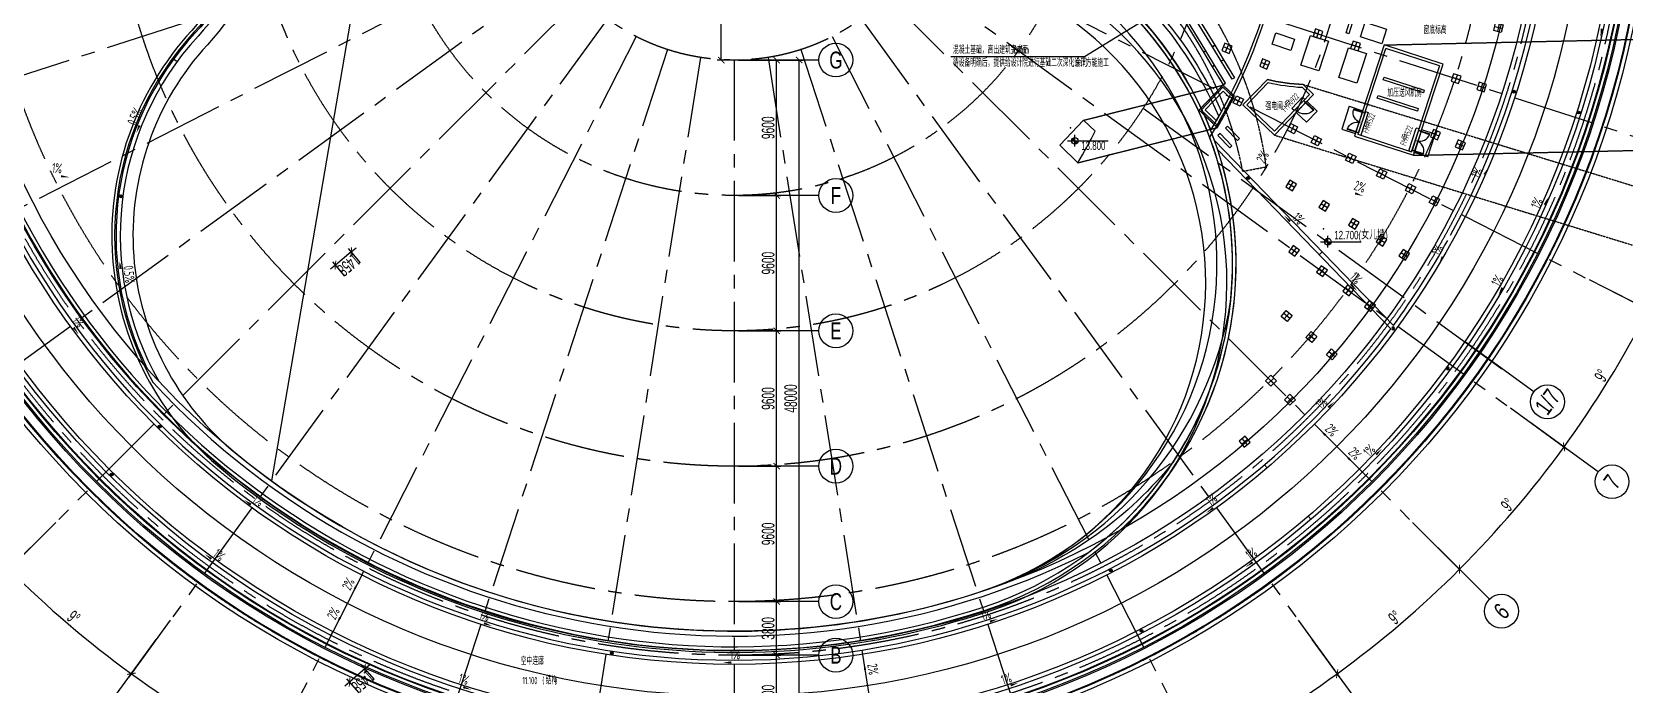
# Model space of a CAD drawing. Extents: x 104132 to 3338343, y -1228862 to 1409848.
# Drawn here: x 679205 to 792132, y 30869 to 77193 of the extents above; entities that cross this region are included whole.
import ezdxf
from ezdxf.enums import TextEntityAlignment as Align

# ---------------------------------------------------------------- set-up
doc = ezdxf.new("R2010")
doc.units = 0
for name, pattern in [('CENTER', [50.8, 31.75, -6.35, 6.35, -6.35]), ('CENTER2', [28.575, 19.05, -3.175, 3.175, -3.175]), ('DASH', [0.35, 0.25, -0.1])]:
    doc.linetypes.add(name, pattern=pattern)
doc.layers.get('0').update_dxf_attribs({"color": 8})
doc.layers.get('Defpoints').update_dxf_attribs({"color": 8})
for name, color, linetype in [('#标注', 8, 'Continuous'), ('#轴线', 8, 'CENTER2'), ('A-FLOR-OVHD', 8, 'DASH'), ('A-FLOR-UNDR', 8, 'Continuous'), ('A-ROOF', 8, 'Continuous'), ('A-ROOF-DRAN', 8, 'Continuous'), ('A-ROOF-EDGE', 8, 'Continuous'), ('A-SYMB', 8, 'Continuous'), ('A-SYMB-VOID', 8, 'Continuous'), ('C-NAME', 8, 'Continuous'), ('dim', 8, 'Continuous'), ('DIM_ELEV', 8, 'Continuous'), ('DIM_LEAD', 8, 'Continuous'), ('DIM_SYMB', 8, 'Continuous'), ('DOTE', 8, 'CENTER'), ('STAIR', 8, 'Continuous'), ('WALL', 8, 'Continuous'), ('WINDOW', 8, 'Continuous'), ('WINDOW_TEXT', 8, 'Continuous'), ('分水线', 8, 'Continuous'), ('女儿墙', 8, 'Continuous'), ('柱础', 8, 'Continuous'), ('落水口', 8, 'Continuous'), ('设备基础', 8, 'Continuous')]:
    doc.layers.add(name, color=color, linetype=linetype)
doc.layers.add('结构板边线', color=8, linetype='Continuous', plot=False)
doc.styles.add('ECADI', font='jrs.shx', dxfattribs={"width": 0.7, "bigfont": 'hztxt.shx'})
doc.styles.add('JHZX', font='jrs.shx', dxfattribs={"width": 0.6, "bigfont": 'jhz.shx'})
doc.styles.add('XD2008', font='xd-hzs.shx', dxfattribs={"width": 0.7, "bigfont": 'xd-hztxt.shx'})
doc.dimstyles.new('JZBZ-300', dxfattribs={"dimscale": 300, "dimtxt": 3, "dimasz": 1.5, "dimexe": 1, "dimexo": 1, "dimgap": 0.5, "dimtad": 1, "dimdec": 0, "dimdsep": 46, "dimtxsty": 'JHZX', "dimblk1": 'ARCHTICK', "dimblk2": 'ARCHTICK', "dimsah": 1, "dimcen": 0, "dimclrd": 1, "dimclre": 1, "dimclrt": 2, "dimadec": 3, "dimazin": 2, "dimtfac": 1, "dimtdec": 0, "dimtix": 1, "dimtmove": 0, "dimatfit": 3, "dimfxl": 1, "dimtolj": 1, "dimlwd": -1, "dimlwe": -1, "dimarcsym": 1})

# ---------------------------------------------------------------- blocks, each defined once
blk = doc.blocks.new('_ARCHTICK')
at = {"color": 0, "linetype": 'ByBlock', "const_width": 0.15}
blk.add_lwpolyline([(-0.5, -0.5), (0.5, 0.5)], dxfattribs=at)
blk = doc.blocks.new('*D52')
at = {"layer": '#标注', "color": 1, "ltscale": 300, "transparency": 16777216}
for p, q in [((571168, -147346), (570251, -147346)), ((570551, -162646), (570551, -147346)), ((571168, -162646), (570251, -162646))]:
    blk.add_line(p, q, dxfattribs=at)
at = {"layer": 'Defpoints', "color": 0, "ltscale": 300, "transparency": 16777216}
for p in [(570551, -147346), (571468, -147346), (571468, -162646)]:
    blk.add_point(p, dxfattribs=at)
at = {"layer": '#标注', "color": 1, "ltscale": 300, "transparency": 16777216, "xscale": 450, "yscale": 450, "zscale": 450}
for p, rotation in [((570551, -147346), 90), ((570551, -162646), 270)]:
    blk.add_blockref('_ARCHTICK', p, dxfattribs=dict(at, rotation=rotation))
at = {"layer": '#标注', "color": 2, "ltscale": 300, "transparency": 16777216, "insert": (569951, -154996), "char_height": 900, "attachment_point": 5, "rotation": 90, "style": 'JHZX'}
blk.add_mtext('\\A1;15300', dxfattribs=at)
blk = doc.blocks.new('*D8')
at = {"layer": '#标注', "color": 1, "ltscale": 300, "transparency": 16777216}
for p, q in [((611437, -202359), (614376, -206404)), ((602339, -207934), (604609, -212389))]:
    blk.add_line(p, q, dxfattribs=at)
blk.add_arc((571468, -147346), 72700, 297, 306, dxfattribs=at)
at = {"layer": 'Defpoints', "color": 0, "ltscale": 300, "transparency": 16777216}
for p in [(571468, -147346), (611261, -202116), (602203, -207667), (607818, -210306)]:
    blk.add_point(p, dxfattribs=at)
at = {"layer": '#标注', "color": 1, "ltscale": 300, "transparency": 16777216, "xscale": 450, "yscale": 450, "zscale": 450}
for p, rotation in [((614200, -206161), 36.00000000000011), ((604473, -212122), 206.9999999999999)]:
    blk.add_blockref('_ARCHTICK', p, dxfattribs=dict(at, rotation=rotation))
at = {"layer": '#标注', "color": 2, "ltscale": 300, "transparency": 16777216, "insert": (609140, -208821), "char_height": 900, "attachment_point": 5, "rotation": 31.5, "style": 'JHZX'}
blk.add_mtext('\\A1;9°', dxfattribs=at)
blk = doc.blocks.new('*D9')
at = {"layer": '#标注', "color": 1, "ltscale": 300, "transparency": 16777216}
for p, q in [((619551, -195429), (623087, -198965)), ((611437, -202359), (614376, -206404))]:
    blk.add_line(p, q, dxfattribs=at)
blk.add_arc((571468, -147346), 72700, 306, 315, dxfattribs=at)
at = {"layer": 'Defpoints', "color": 0, "ltscale": 300, "transparency": 16777216}
for p in [(571468, -147346), (619339, -195217), (611261, -202116), (617219, -203844)]:
    blk.add_point(p, dxfattribs=at)
at = {"layer": '#标注', "color": 1, "ltscale": 300, "transparency": 16777216, "xscale": 450, "yscale": 450, "zscale": 450}
for p, rotation in [((622875, -198753), 45.0000000000004), ((614200, -206161), 216.0000000000004)]:
    blk.add_blockref('_ARCHTICK', p, dxfattribs=dict(at, rotation=rotation))
at = {"layer": '#标注', "color": 2, "ltscale": 300, "transparency": 16777216, "insert": (618293, -202171), "char_height": 900, "attachment_point": 5, "rotation": 40.5, "style": 'JHZX'}
blk.add_mtext('\\A1;9°', dxfattribs=at)
blk = doc.blocks.new('*D10')
at = {"layer": '#标注', "color": 1, "ltscale": 300, "transparency": 16777216}
for p, q in [((626481, -187315), (630526, -190254)), ((619551, -195429), (623087, -198965))]:
    blk.add_line(p, q, dxfattribs=at)
blk.add_arc((571468, -147346), 72700, 315, 324, dxfattribs=at)
at = {"layer": 'Defpoints', "color": 0, "ltscale": 300, "transparency": 16777216}
for p in [(571468, -147346), (626238, -187139), (619339, -195217), (625494, -195992)]:
    blk.add_point(p, dxfattribs=at)
at = {"layer": '#标注', "color": 1, "ltscale": 300, "transparency": 16777216, "xscale": 450, "yscale": 450, "zscale": 450}
for p, rotation in [((630283, -190078), 53.99999999999972), ((622875, -198753), 224.9999999999996)]:
    blk.add_blockref('_ARCHTICK', p, dxfattribs=dict(at, rotation=rotation))
at = {"layer": '#标注', "color": 2, "ltscale": 300, "transparency": 16777216, "insert": (626293, -194171), "char_height": 900, "attachment_point": 5, "rotation": 49.5, "style": 'JHZX'}
blk.add_mtext('\\A1;9°', dxfattribs=at)
blk = doc.blocks.new('*D11')
at = {"layer": '#标注', "color": 1, "ltscale": 300, "transparency": 16777216}
for p, q in [((632056, -178217), (636511, -180487)), ((626481, -187315), (630526, -190254))]:
    blk.add_line(p, q, dxfattribs=at)
blk.add_arc((571468, -147346), 72700, 324, 333, dxfattribs=at)
at = {"layer": 'Defpoints', "color": 0, "ltscale": 300, "transparency": 16777216}
for p in [(571468, -147346), (631789, -178081), (626238, -187139), (632439, -186941)]:
    blk.add_point(p, dxfattribs=at)
at = {"layer": '#标注', "color": 1, "ltscale": 300, "transparency": 16777216, "xscale": 450, "yscale": 450, "zscale": 450}
for p, rotation in [((636244, -180351), 63.00000000000026), ((630283, -190078), 234.0000000000001)]:
    blk.add_blockref('_ARCHTICK', p, dxfattribs=dict(at, rotation=rotation))
at = {"layer": '#标注', "color": 2, "ltscale": 300, "transparency": 16777216, "insert": (632943, -185018), "char_height": 900, "attachment_point": 5, "rotation": 58.5, "style": 'JHZX'}
blk.add_mtext('\\A1;9°', dxfattribs=at)
blk = doc.blocks.new('*D12')
at = {"layer": '#标注', "color": 1, "ltscale": 300, "transparency": 16777216}
for p, q in [((636140, -168359), (640895, -169904)), ((632056, -178217), (636511, -180487))]:
    blk.add_line(p, q, dxfattribs=at)
blk.add_arc((571468, -147346), 72700, 333, 342, dxfattribs=at)
at = {"layer": 'Defpoints', "color": 0, "ltscale": 300, "transparency": 16777216}
for p in [(571468, -147346), (635854, -168266), (637883, -176916), (631789, -178081)]:
    blk.add_point(p, dxfattribs=at)
at = {"layer": '#标注', "color": 1, "ltscale": 300, "transparency": 16777216, "xscale": 450, "yscale": 450, "zscale": 450}
for p, rotation in [((640610, -169811), 72.00000000000054), ((636244, -180351), 243.0000000000004)]:
    blk.add_blockref('_ARCHTICK', p, dxfattribs=dict(at, rotation=rotation))
at = {"layer": '#标注', "color": 2, "ltscale": 300, "transparency": 16777216, "insert": (638080, -174937), "char_height": 900, "attachment_point": 5, "rotation": 67.5, "style": 'JHZX'}
blk.add_mtext('\\A1;9°', dxfattribs=at)
blk = doc.blocks.new('*D13')
at = {"layer": '#标注', "color": 1, "ltscale": 300, "transparency": 16777216}
for p, q in [((638631, -157983), (643569, -158766)), ((636140, -168359), (640895, -169904))]:
    blk.add_line(p, q, dxfattribs=at)
blk.add_arc((571468, -147346), 72700, 342, 351, dxfattribs=at)
at = {"layer": 'Defpoints', "color": 0, "ltscale": 300, "transparency": 16777216}
for p in [(571468, -147346), (638334, -157937), (641691, -166162), (635854, -168266)]:
    blk.add_point(p, dxfattribs=at)
at = {"layer": '#标注', "color": 1, "ltscale": 300, "transparency": 16777216, "xscale": 450, "yscale": 450, "zscale": 450}
for p, rotation in [((643273, -158719), 81.00000000000004), ((640610, -169811), 252.0000000000002)]:
    blk.add_blockref('_ARCHTICK', p, dxfattribs=dict(at, rotation=rotation))
at = {"layer": '#标注', "color": 2, "ltscale": 300, "transparency": 16777216, "insert": (641576, -164177), "char_height": 900, "attachment_point": 5, "rotation": 76.5, "style": 'JHZX'}
blk.add_mtext('\\A1;9°', dxfattribs=at)
blk = doc.blocks.new('*D36')
at = {"layer": '#标注', "color": 1, "ltscale": 300, "transparency": 16777216}
for p, q in [((504305, -157983), (499367, -158766)), ((506796, -168359), (502041, -169904))]:
    blk.add_line(p, q, dxfattribs=at)
blk.add_arc((571468, -147346), 72700, 189, 198, dxfattribs=at)
at = {"layer": 'Defpoints', "color": 0, "ltscale": 300, "transparency": 16777216}
for p in [(571468, -147346), (504601, -157937), (500357, -162461), (507081, -168266)]:
    blk.add_point(p, dxfattribs=at)
at = {"layer": '#标注', "color": 1, "ltscale": 300, "transparency": 16777216, "xscale": 450, "yscale": 450, "zscale": 450}
for p, rotation in [((499663, -158719), 98.99999999999973), ((502326, -169811), 287.9999999999989)]:
    blk.add_blockref('_ARCHTICK', p, dxfattribs=dict(at, rotation=rotation))
at = {"layer": '#标注', "color": 2, "ltscale": 300, "transparency": 16777216, "insert": (501360, -164177), "char_height": 900, "attachment_point": 5, "rotation": 283.5, "style": 'JHZX'}
blk.add_mtext('\\A1;9°', dxfattribs=at)
blk = doc.blocks.new('*D37')
at = {"layer": '#标注', "color": 1, "ltscale": 300, "transparency": 16777216}
for p, q in [((506796, -168359), (502041, -169904)), ((510879, -178217), (506424, -180487))]:
    blk.add_line(p, q, dxfattribs=at)
blk.add_arc((571468, -147346), 72700, 198, 207, dxfattribs=at)
at = {"layer": 'Defpoints', "color": 0, "ltscale": 300, "transparency": 16777216}
for p in [(571468, -147346), (507081, -168266), (503597, -173399), (511147, -178081)]:
    blk.add_point(p, dxfattribs=at)
at = {"layer": '#标注', "color": 1, "ltscale": 300, "transparency": 16777216, "xscale": 450, "yscale": 450, "zscale": 450}
for p, rotation in [((502326, -169811), 107.9999999999992), ((506692, -180351), 297.0000000000004)]:
    blk.add_blockref('_ARCHTICK', p, dxfattribs=dict(at, rotation=rotation))
at = {"layer": '#标注', "color": 2, "ltscale": 300, "transparency": 16777216, "insert": (504856, -174937), "char_height": 900, "attachment_point": 5, "rotation": 292.5, "style": 'JHZX'}
blk.add_mtext('\\A1;9°', dxfattribs=at)
blk = doc.blocks.new('*D38')
at = {"layer": '#标注', "color": 1, "ltscale": 300, "transparency": 16777216}
for p, q in [((510879, -178217), (506424, -180487)), ((516455, -187315), (512410, -190254))]:
    blk.add_line(p, q, dxfattribs=at)
blk.add_arc((571468, -147346), 72700, 207, 216, dxfattribs=at)
at = {"layer": 'Defpoints', "color": 0, "ltscale": 300, "transparency": 16777216}
for p in [(571468, -147346), (511147, -178081), (508508, -183696), (516697, -187139)]:
    blk.add_point(p, dxfattribs=at)
at = {"layer": '#标注', "color": 1, "ltscale": 300, "transparency": 16777216, "xscale": 450, "yscale": 450, "zscale": 450}
for p, rotation in [((506692, -180351), 117.0000000000004), ((512652, -190078), 306.0000000000014)]:
    blk.add_blockref('_ARCHTICK', p, dxfattribs=dict(at, rotation=rotation))
at = {"layer": '#标注', "color": 2, "ltscale": 300, "transparency": 16777216, "insert": (509993, -185018), "char_height": 900, "attachment_point": 5, "rotation": 301.5, "style": 'JHZX'}
blk.add_mtext('\\A1;9°', dxfattribs=at)
blk = doc.blocks.new('*D39')
at = {"layer": '#标注', "color": 1, "ltscale": 300, "transparency": 16777216}
for p, q in [((516455, -187315), (512410, -190254)), ((523385, -195429), (519849, -198965))]:
    blk.add_line(p, q, dxfattribs=at)
blk.add_arc((571468, -147346), 72700, 216, 225, dxfattribs=at)
at = {"layer": 'Defpoints', "color": 0, "ltscale": 300, "transparency": 16777216}
for p in [(571468, -147346), (516697, -187139), (514969, -193097), (523597, -195217)]:
    blk.add_point(p, dxfattribs=at)
at = {"layer": '#标注', "color": 1, "ltscale": 300, "transparency": 16777216, "xscale": 450, "yscale": 450, "zscale": 450}
for p, rotation in [((512652, -190078), 126.0000000000016), ((520061, -198753), 315.0000000000021)]:
    blk.add_blockref('_ARCHTICK', p, dxfattribs=dict(at, rotation=rotation))
at = {"layer": '#标注', "color": 2, "ltscale": 300, "transparency": 16777216, "insert": (516643, -194171), "char_height": 900, "attachment_point": 5, "rotation": 310.5, "style": 'JHZX'}
blk.add_mtext('\\A1;9°', dxfattribs=at)
blk = doc.blocks.new('*D40')
at = {"layer": '#标注', "color": 1, "ltscale": 300, "transparency": 16777216}
for p, q in [((523385, -195429), (519849, -198965)), ((531498, -202359), (528560, -206404))]:
    blk.add_line(p, q, dxfattribs=at)
blk.add_arc((571468, -147346), 72700, 225, 234, dxfattribs=at)
at = {"layer": 'Defpoints', "color": 0, "ltscale": 300, "transparency": 16777216}
for p in [(571468, -147346), (523597, -195217), (522822, -201373), (531675, -202116)]:
    blk.add_point(p, dxfattribs=at)
at = {"layer": '#标注', "color": 1, "ltscale": 300, "transparency": 16777216, "xscale": 450, "yscale": 450, "zscale": 450}
for p, rotation in [((520061, -198753), 135.0000000000019), ((528736, -206161), 323.9999999999985)]:
    blk.add_blockref('_ARCHTICK', p, dxfattribs=dict(at, rotation=rotation))
at = {"layer": '#标注', "color": 2, "ltscale": 300, "transparency": 16777216, "insert": (524643, -202171), "char_height": 900, "attachment_point": 5, "rotation": 319.5, "style": 'JHZX'}
blk.add_mtext('\\A1;9°', dxfattribs=at)
blk = doc.blocks.new('*D41')
at = {"layer": '#标注', "color": 1, "ltscale": 300, "transparency": 16777216}
for p, q in [((531498, -202359), (528560, -206404)), ((540597, -207934), (538327, -212389))]:
    blk.add_line(p, q, dxfattribs=at)
blk.add_arc((571468, -147346), 72700, 234, 243, dxfattribs=at)
at = {"layer": 'Defpoints', "color": 0, "ltscale": 300, "transparency": 16777216}
for p in [(571468, -147346), (531675, -202116), (540733, -207667), (531873, -208317)]:
    blk.add_point(p, dxfattribs=at)
at = {"layer": '#标注', "color": 1, "ltscale": 300, "transparency": 16777216, "xscale": 450, "yscale": 450, "zscale": 450}
for p, rotation in [((528736, -206161), 143.9999999999988), ((538463, -212122), 333.0000000000025)]:
    blk.add_blockref('_ARCHTICK', p, dxfattribs=dict(at, rotation=rotation))
at = {"layer": '#标注', "color": 2, "ltscale": 300, "transparency": 16777216, "insert": (533796, -208821), "char_height": 900, "attachment_point": 5, "rotation": 328.5, "style": 'JHZX'}
blk.add_mtext('\\A1;9°', dxfattribs=at)
blk = doc.blocks.new('*D44')
at = {"layer": '#标注', "color": 1, "ltscale": 300, "transparency": 16777216}
for p, q in [((571768, -162646), (576372, -162646)), ((576072, -210646), (576072, -162646)), ((571768, -210646), (576372, -210646))]:
    blk.add_line(p, q, dxfattribs=at)
at = {"layer": 'Defpoints', "color": 0, "ltscale": 300, "transparency": 16777216}
for p in [(571468, -162646), (576072, -162646), (571468, -210646)]:
    blk.add_point(p, dxfattribs=at)
at = {"layer": '#标注', "color": 1, "ltscale": 300, "transparency": 16777216, "xscale": 450, "yscale": 450, "zscale": 450}
for p, rotation in [((576072, -162646), 90), ((576072, -210646), 270)]:
    blk.add_blockref('_ARCHTICK', p, dxfattribs=dict(at, rotation=rotation))
at = {"layer": '#标注', "color": 2, "ltscale": 300, "transparency": 16777216, "insert": (575472, -186646), "char_height": 900, "attachment_point": 5, "rotation": 90, "style": 'JHZX'}
blk.add_mtext('\\A1;48000', dxfattribs=at)
blk = doc.blocks.new('*D45')
at = {"layer": '#标注', "color": 1, "ltscale": 300, "transparency": 16777216}
for p, q in [((571768, -204846), (574772, -204846)), ((574472, -210646), (574472, -204846)), ((571768, -210646), (574772, -210646))]:
    blk.add_line(p, q, dxfattribs=at)
at = {"layer": 'Defpoints', "color": 0, "ltscale": 300, "transparency": 16777216}
for p in [(571468, -204846), (574472, -204846), (571468, -210646)]:
    blk.add_point(p, dxfattribs=at)
at = {"layer": '#标注', "color": 1, "ltscale": 300, "transparency": 16777216, "xscale": 450, "yscale": 450, "zscale": 450}
for p, rotation in [((574472, -204846), 90), ((574472, -210646), 270)]:
    blk.add_blockref('_ARCHTICK', p, dxfattribs=dict(at, rotation=rotation))
at = {"layer": '#标注', "color": 2, "ltscale": 300, "transparency": 16777216, "insert": (573872, -207746), "char_height": 900, "attachment_point": 5, "rotation": 90, "style": 'JHZX'}
blk.add_mtext('\\A1;5800', dxfattribs=at)
blk = doc.blocks.new('*D46')
at = {"layer": '#标注', "color": 1, "ltscale": 300, "transparency": 16777216}
for p, q in [((571768, -201046), (574772, -201046)), ((574472, -204846), (574472, -201046)), ((571768, -204846), (574772, -204846))]:
    blk.add_line(p, q, dxfattribs=at)
at = {"layer": 'Defpoints', "color": 0, "ltscale": 300, "transparency": 16777216}
for p in [(571468, -201046), (574472, -201046), (571468, -204846)]:
    blk.add_point(p, dxfattribs=at)
at = {"layer": '#标注', "color": 1, "ltscale": 300, "transparency": 16777216, "xscale": 450, "yscale": 450, "zscale": 450}
for p, rotation in [((574472, -201046), 90), ((574472, -204846), 270)]:
    blk.add_blockref('_ARCHTICK', p, dxfattribs=dict(at, rotation=rotation))
at = {"layer": '#标注', "color": 2, "ltscale": 300, "transparency": 16777216, "insert": (573872, -202946), "char_height": 900, "attachment_point": 5, "rotation": 90, "style": 'JHZX'}
blk.add_mtext('\\A1;3800', dxfattribs=at)
blk = doc.blocks.new('*D47')
at = {"layer": '#标注', "color": 1, "ltscale": 300, "transparency": 16777216}
for p, q in [((571768, -191446), (574772, -191446)), ((574472, -201046), (574472, -191446)), ((571768, -201046), (574772, -201046))]:
    blk.add_line(p, q, dxfattribs=at)
at = {"layer": 'Defpoints', "color": 0, "ltscale": 300, "transparency": 16777216}
for p in [(571468, -191446), (574472, -191446), (571468, -201046)]:
    blk.add_point(p, dxfattribs=at)
at = {"layer": '#标注', "color": 1, "ltscale": 300, "transparency": 16777216, "xscale": 450, "yscale": 450, "zscale": 450}
for p, rotation in [((574472, -191446), 90), ((574472, -201046), 270)]:
    blk.add_blockref('_ARCHTICK', p, dxfattribs=dict(at, rotation=rotation))
at = {"layer": '#标注', "color": 2, "ltscale": 300, "transparency": 16777216, "insert": (573872, -196246), "char_height": 900, "attachment_point": 5, "rotation": 90, "style": 'JHZX'}
blk.add_mtext('\\A1;9600', dxfattribs=at)
blk = doc.blocks.new('*D48')
at = {"layer": '#标注', "color": 1, "ltscale": 300, "transparency": 16777216}
for p, q in [((571768, -181846), (574772, -181846)), ((574472, -191446), (574472, -181846)), ((571768, -191446), (574772, -191446))]:
    blk.add_line(p, q, dxfattribs=at)
at = {"layer": 'Defpoints', "color": 0, "ltscale": 300, "transparency": 16777216}
for p in [(571468, -181846), (574472, -181846), (571468, -191446)]:
    blk.add_point(p, dxfattribs=at)
at = {"layer": '#标注', "color": 1, "ltscale": 300, "transparency": 16777216, "xscale": 450, "yscale": 450, "zscale": 450}
for p, rotation in [((574472, -181846), 90), ((574472, -191446), 270)]:
    blk.add_blockref('_ARCHTICK', p, dxfattribs=dict(at, rotation=rotation))
at = {"layer": '#标注', "color": 2, "ltscale": 300, "transparency": 16777216, "insert": (573872, -186646), "char_height": 900, "attachment_point": 5, "rotation": 90, "style": 'JHZX'}
blk.add_mtext('\\A1;9600', dxfattribs=at)
blk = doc.blocks.new('*D49')
at = {"layer": '#标注', "color": 1, "ltscale": 300, "transparency": 16777216}
for p, q in [((571768, -172246), (574772, -172246)), ((574472, -181846), (574472, -172246)), ((571768, -181846), (574772, -181846))]:
    blk.add_line(p, q, dxfattribs=at)
at = {"layer": 'Defpoints', "color": 0, "ltscale": 300, "transparency": 16777216}
for p in [(571468, -172246), (574472, -172246), (571468, -181846)]:
    blk.add_point(p, dxfattribs=at)
at = {"layer": '#标注', "color": 1, "ltscale": 300, "transparency": 16777216, "xscale": 450, "yscale": 450, "zscale": 450}
for p, rotation in [((574472, -172246), 90), ((574472, -181846), 270)]:
    blk.add_blockref('_ARCHTICK', p, dxfattribs=dict(at, rotation=rotation))
at = {"layer": '#标注', "color": 2, "ltscale": 300, "transparency": 16777216, "insert": (573872, -177046), "char_height": 900, "attachment_point": 5, "rotation": 90, "style": 'JHZX'}
blk.add_mtext('\\A1;9600', dxfattribs=at)
blk = doc.blocks.new('*D50')
at = {"layer": '#标注', "color": 1, "ltscale": 300, "transparency": 16777216}
for p, q in [((571768, -162646), (574772, -162646)), ((574472, -172246), (574472, -162646)), ((571768, -172246), (574772, -172246))]:
    blk.add_line(p, q, dxfattribs=at)
at = {"layer": 'Defpoints', "color": 0, "ltscale": 300, "transparency": 16777216}
for p in [(571468, -162646), (574472, -162646), (571468, -172246)]:
    blk.add_point(p, dxfattribs=at)
at = {"layer": '#标注', "color": 1, "ltscale": 300, "transparency": 16777216, "xscale": 450, "yscale": 450, "zscale": 450}
for p, rotation in [((574472, -162646), 90), ((574472, -172246), 270)]:
    blk.add_blockref('_ARCHTICK', p, dxfattribs=dict(at, rotation=rotation))
at = {"layer": '#标注', "color": 2, "ltscale": 300, "transparency": 16777216, "insert": (573872, -167446), "char_height": 900, "attachment_point": 5, "rotation": 90, "style": 'JHZX'}
blk.add_mtext('\\A1;9600', dxfattribs=at)
blk = doc.blocks.new('*U1047')
blk.add_line((20, 0), (0, 0))
blk.add_circle((24, 0), 4)
at = {"style": 'JHZX', "width": 0.75}
blk.add_attdef('AXES', text='', height=4, dxfattribs=at).set_placement((24, 0), align=Align.MIDDLE_CENTER)
blk = doc.blocks.new('*U1046')
blk.add_line((0, -20), (0, 0))
blk.add_circle((0, -24), 4)
at = {"style": 'JHZX', "width": 0.75}
blk.add_attdef('AXES', text='', height=4, dxfattribs=at).set_placement((0, -24), align=Align.MIDDLE_CENTER)
blk = doc.blocks.new('*D1048')
at = {"layer": 'Defpoints', "color": 0, "ltscale": 300, "transparency": 16777216}
for p in [(894438, -27579), (895887, -27742), (895739, -29057)]:
    blk.add_point(p, dxfattribs=at)
at = {"layer": 'dim', "color": 1, "ltscale": 300, "transparency": 16777216}
for p, q in [((894404, -27877), (894256, -29191)), ((895853, -28040), (895705, -29355)), ((894289, -28893), (893842, -28843)), ((894289, -28893), (895739, -29057)), ((895739, -29057), (896186, -29107))]:
    blk.add_line(p, q, dxfattribs=at)
at = {"layer": 'dim', "color": 1, "ltscale": 300, "transparency": 16777216, "xscale": 450, "yscale": 450, "zscale": 450}
for p, rotation in [((894289, -28893), 353.5714285714329), ((895739, -29057), 173.571428571433)]:
    blk.add_blockref('_ARCHTICK', p, dxfattribs=dict(at, rotation=rotation))
at = {"layer": 'dim', "color": 2, "ltscale": 300, "transparency": 16777216, "insert": (895081, -28379), "char_height": 900, "attachment_point": 5, "rotation": 353.57143, "style": 'JHZX'}
blk.add_mtext('\\A1;1458', dxfattribs=at)
blk = doc.blocks.new('ECADI-TAG-HGHT')
h = blk.add_hatch(color=256)
h.paths.add_polyline_path([(0, 0), (0, -1.2, 0.414214), (1.2, 0)])
h.paths.add_polyline_path([(0, 1.2, 0.414214), (-1.2, 0), (0, 0)])
for p, q in [((-2.57, 0), (11.77, 0)), ((0, -2.08), (0, 2.08))]:
    blk.add_line(p, q)
blk.add_circle((0, 0), 1.2)
blk.add_point((-1.48, 4.6))
at = {"style": 'ECADI', "width": 0.7}
blk.add_attdef('FL', text='', height=3, dxfattribs=at).set_placement((-2.69, 0.85), align=Align.RIGHT)
for tag, p in [('F.F.L.', (2.28, 0.85)), ('T.O.S.', (2.28, -3.23))]:
    blk.add_attdef(tag, p, '', height=3, dxfattribs=at)
blk = doc.blocks.new('lsk')
at = {"layer": '落水口'}
blk.add_line((-28, 96), (28, -96), dxfattribs=at)
blk.add_lwpolyline([(-96, -28), (96, 28)], dxfattribs=at)
for radius in [100, 80]:
    blk.add_circle((0, 0), radius, dxfattribs=at)
blk = doc.blocks.new('lsk11')
at = {"layer": '落水口'}
for p, rotation in [((26228, 39482), 225.0000000000021), ((30793, 37999), 225.0000000000021), ((-69784, 15730), 108.0000000000001), ((-73178, 12336), 108.0000000000001), ((-2368, 5529), 179.9999999999997), ((-189, 1252), 179.9999999999997), ((-37733, -323), 143.9999999999999)]:
    blk.add_blockref('lsk', p, dxfattribs=dict(at, rotation=rotation))
blk.add_blockref('lsk', (-72538, 32062), dxfattribs=at)
at = {"layer": '落水口', "xscale": -1, "rotation": 260.6690180626625}
for p in [(17652, 22698), (21519, 19855)]:
    blk.add_blockref('lsk', p, dxfattribs=at)
blk = doc.blocks.new('A$C2cc478ce')
blk.add_lwpolyline([(0, 0), (0, 550), (550, 550), (550, 0)], close=True)
for points in [[(0, 275), (550, 275)], [(275, 550), (275, 0)]]:
    blk.add_lwpolyline(points)
blk = doc.blocks.new('wdmqzc')
at = {"layer": '柱础'}
for p, xscale, rotation in [((26952, -17926), -0.9999999999999988, 251.999999999998), ((20491, -18921), -0.9999999999999973, 247.499999999998), ((29615, -18791), -0.9999999999999988, 251.999999999998), ((23170, -20031), -0.9999999999999973, 247.499999999998), ((36748, -21109), -0.9999999999999988, 251.999999999998), ((38555, -21696), -0.9999999999999988, 251.999999999998), ((35273, -25044), -0.9999999999999973, 247.499999999998), ((37028, -25772), -0.9999999999999973, 247.499999999998), ((25027, -28590), -0.999999999999998, 238.4999999999996), ((27371, -30027), -0.999999999999998, 238.4999999999996), ((29460, -31307), -0.999999999999998, 238.4999999999996), ((31421, -32508), -0.999999999999998, 238.4999999999996), ((25226, -33199), -1, 233.9999999999989), ((33041, -33501), -0.999999999999998, 238.4999999999996), ((27208, -34639), -1, 233.9999999999989), ((29069, -35991), -1, 233.9999999999989), ((30606, -37108), -1, 233.9999999999989), ((21714, -46631), -0.9999999999999979, 220.4999999999989)]:
    blk.add_blockref('A$C2cc478ce', p, dxfattribs=dict(at, xscale=xscale, rotation=rotation))
for p, rotation in [((39885, -16979), 256.499999999998), ((21537, -22142), 242.9999999999979), ((25368, -24095), 242.9999999999979), ((27061, -24957), 242.9999999999979), ((29511, -26206), 242.9999999999979), ((31694, -27318), 242.9999999999979), ((33744, -28362), 242.9999999999979), ((35436, -29225), 242.9999999999979), ((25058, -37366), 229.4999999999988), ((26807, -38860), 229.4999999999988), ((28252, -40094), 229.4999999999988), ((23970, -41961), 224.9999999999988), ((25313, -43304), 224.9999999999988)]:
    blk.add_blockref('A$C2cc478ce', p, dxfattribs=dict(at, rotation=rotation))
blk = doc.blocks.new('$DorLib2D$00000001')
for p, q in [((0.45, 0.975), (0.5, 0.975)), ((0.45, 0), (0.45, 0.975)), ((0.5, 0), (0.45, 0)), ((0.5, 0), (0.5, 0.975))]:
    blk.add_line(p, q)
blk.add_arc((0.475, 0), 0.975, 91.46928, 180)
blk = doc.blocks.new('$DorLib2D$00000002')
for p, q in [((-0.5, 0), (-0.5, 0.4875)), ((-0.475, 0.4875), (-0.5, 0.4875)), ((-0.475, 0), (-0.475, 0.4875)), ((0.475, 0), (0.475, 0.4875)), ((0.475, 0.4875), (0.5, 0.4875)), ((0.5, 0), (0.5, 0.4875)), ((-0.5, 0), (-0.475, 0)), ((0.5, 0), (0.475, 0))]:
    blk.add_line(p, q)
for centre, start, end in [((-0.4875, 0), 0, 88.530716), ((0.4875, 0), 91.469284, 180)]:
    blk.add_arc(centre, 0.4875, start, end)
blk = doc.blocks.new('轴网20240313')
at = {"layer": '#标注', "ltscale": 300}
blk.add_circle((571467.9, -147345.9), 64700, dxfattribs=at)
at = {"layer": '#轴线', "ltscale": 300}
for p, q in [((556916.7, -152073.9), (507081.3, -168266.3)), ((586019, -152073.9), (635854.4, -168266.3)), ((557835.5, -154291.9), (511146.7, -178081)), ((585100.3, -154291.9), (631789, -178081)), ((559089.9, -156339), (516697.4, -187139)), ((583845.8, -156339), (626238.3, -187139)), ((560649.1, -158164.6), (523596.7, -195217)), ((582286.6, -158164.6), (619339, -195217)), ((562474.7, -159723.9), (531674.8, -202116.3)), ((580461, -159723.9), (611260.9, -202116.3)), ((564521.8, -160978.3), (540732.7, -207667)), ((578413.9, -160978.3), (602203, -207667)), ((566739.9, -161897.1), (550547.4, -211732.4)), ((569074.4, -162457.5), (560877.2, -214212.4)), ((573861.3, -162457.5), (582058.5, -214212.4)), ((576195.8, -161897.1), (592388.3, -211732.4)), ((571467.9, -162645.9), (571467.9, -215045.9)), ((600453.4, -166056.6), (626524.2, -184998.1))]:
    blk.add_line(p, q, dxfattribs=at)
for radius in [64700, 63300, 57500, 53700, 44100, 34500, 24900, 15300]:
    blk.add_circle((571467.9, -147345.9), radius, dxfattribs=at)
at = {"layer": '#标注', "xscale": 300.0000000000001, "yscale": 300.0000000000001, "rotation": 359.9999999999977}
for p, values in [((571472.3, -162645.9), {'AXES': 'G'}), ((571472.3, -172245.9), {'AXES': 'F'}), ((571472.3, -181845.9), {'AXES': 'E'}), ((571472.3, -191445.9), {'AXES': 'D'}), ((571472.3, -201045.9), {'AXES': 'C'}), ((571472.3, -204845.9), {'AXES': 'B'})]:
    blk.add_blockref('*U1047', p, dxfattribs=at).add_auto_attribs(values)
at = {"layer": '#标注'}
for p, xscale, yscale, zscale, rotation, values in [((633571, -178989), 299.9999999999999, 299.9999999999999, 299.9999999999999, 62.99999999998764, {'AXES': '8'}), ((623287.5, -182644.7), 299.9999999999999, 299.9999999999999, 299.9999999999999, 53.9770310013033, {'AXES': '1/7'}), ((627856.3, -188314.5), 299.9999999999999, 299.9999999999999, 299.9999999999999, 53.99999999998766, {'AXES': '7'}), ((522182.5, -196631.2), 300, 300, 300, 314.9999999999863, {'AXES': '36'}), ((620753.2, -196631.2), 300, 300, 300, 44.99999999998768, {'AXES': '6'}), ((530499.2, -203734.4), 300, 300, 300, 323.9999999999863, {'AXES': '37'}), ((612436.5, -203734.4), 300, 300, 300, 35.99999999998769, {'AXES': '5'})]:
    blk.add_blockref('*U1046', p, dxfattribs=dict(at, xscale=xscale, yscale=yscale, zscale=zscale, rotation=rotation)).add_auto_attribs(values)
at = {"layer": '#标注', "ltscale": 300}
for base, p1, p2, picture, middle in [((500356.5, -162461.1), (504601.4, -157936.5), (507081.3, -168266.3), '*D36', (501360, -164177.3)), ((503596.6, -173399.2), (507081.3, -168266.3), (511146.7, -178081), '*D37', (504856.1, -174937.4)), ((508507.8, -183695.9), (511146.7, -178081), (516697.4, -187139), '*D38', (509992.5, -185018)), ((514969.3, -193097.5), (516697.4, -187139), (523596.7, -195217), '*D39', (516642.6, -194171.1)), ((522822.1, -201372.5), (523596.7, -195217), (531674.8, -202116.3), '*D40', (524642.7, -202171.2)), ((531872.6, -208317.2), (531674.8, -202116.3), (540732.7, -207667), '*D41', (533795.7, -208821.2)), ((607817.9, -210305.9), (602203, -207667), (611260.9, -202116.3), '*D8', (609140, -208821.2)), ((617219.4, -203844.4), (611260.9, -202116.3), (619339, -195217), '*D9', (618293.1, -202171.2)), ((625494.5, -195991.7), (619339, -195217), (626238.3, -187139), '*D10', (626293.1, -194171.1)), ((632439.2, -186941.1), (626238.3, -187139), (631789, -178081), '*D11', (632943.2, -185018)), ((637882.6, -176915.6), (631789, -178081), (635854.4, -168266.3), '*D12', (638079.6, -174937.4)), ((641690.7, -166162), (635854.4, -168266.3), (638334.4, -157936.5), '*D13', (641575.7, -164177.3))]:
    dim = blk.add_angular_dim_3p(base=base, center=(571467.9, -147345.9), p1=p1, p2=p2, dimstyle='JZBZ-300', dxfattribs=at)
    dim.commit()
    dim.dimension.update_dxf_attribs({"geometry": picture, "text_midpoint": middle})
for p1, p2, distance, picture, middle in [((571467.9, -162645.9), (571467.9, -147345.9), 916.5, '*D52', (569951.4, -154995.9)), ((571467.9, -210645.9), (571467.9, -162645.9), -4604.4, '*D44', (575472.3, -186645.9)), ((571467.9, -172245.9), (571467.9, -162645.9), -3004.4, '*D50', (573872.3, -167445.9)), ((571467.9, -181845.9), (571467.9, -172245.9), -3004.4, '*D49', (573872.3, -177045.9)), ((571467.9, -191445.9), (571467.9, -181845.9), -3004.4, '*D48', (573872.3, -186645.9)), ((571467.9, -201045.9), (571467.9, -191445.9), -3004.4, '*D47', (573872.3, -196245.9)), ((571467.9, -204845.9), (571467.9, -201045.9), -3004.4, '*D46', (573872.3, -202945.9)), ((571467.9, -210645.9), (571467.9, -204845.9), -3004.4, '*D45', (573872.3, -207745.9))]:
    dim = blk.add_aligned_dim(p1=p1, p2=p2, distance=distance, dimstyle='JZBZ-300', dxfattribs=at)
    dim.commit()
    dim.dimension.update_dxf_attribs({"geometry": picture, "text_midpoint": middle})
blk = doc.blocks.new('*U1050')
at = {"layer": 'dim', "ltscale": 300}
dim = blk.add_aligned_dim(p1=(64409.7, -77683.2), p2=(64573, -76234), distance=-1322.9, dimstyle='JZBZ-300', dxfattribs=at)
dim.commit()
dim.dimension.update_dxf_attribs({"geometry": '*D1048', "text_midpoint": (65209.7, -77039.6), "insert": (36831.1, -972120.8)})
blk = doc.blocks.new('*U1051')
at = {"layer": '#标注'}
for p, rotation in [((953005, -10823), 226.2857142857267), ((954062, -9693), 227.5714285714408)]:
    blk.add_blockref('*U1050', p, dxfattribs=dict(at, rotation=rotation))

msp = doc.modelspace()

# ---------------------------------------------------------------- linework, layer by layer
at = {"layer": 'A-FLOR-OVHD', "ltscale": 3}
msp.add_lwpolyline([(743801, 132451), (742244, 131291, -0.2562616), (744485, 107349, 0.3839958), (751749, 85783, -0.2209952), (765029, 67304), (766693, 67621, 0.2164753), (754287, 87471, -0.3437105), (747577, 107527, 0.2498233)], format="xyb", close=True, dxfattribs=at)
at = {"layer": 'A-FLOR-OVHD', "ltscale": 5}
for points in [[(775045, 76264), (811491, 77076)], [(769320, 73459), (802057, 63402)], [(767289, 69868), (800026, 59811)], [(777128, 68437), (813574, 69249)]]:
    msp.add_lwpolyline(points, dxfattribs=at)
at = {"layer": 'A-FLOR-OVHD'}
for points in [[(753746, 70925), (763625, 73416)], [(753351, 67914), (763230, 70405)]]:
    msp.add_lwpolyline(points, dxfattribs=at)
msp.add_lwpolyline([(761933, 71644), (763230, 70405, 0.0159856), (764444, 72634), (763625, 73416)], format="xyb", close=True, dxfattribs=at)
at = {"layer": 'A-FLOR-UNDR'}
msp.add_lwpolyline([(752053, 69153), (753351, 67914, 0.0159856), (754564, 70143), (753746, 70925)], format="xyb", close=True, dxfattribs=at)
at = {"layer": 'A-ROOF'}
for points in [[(746315, 37452, 0.6830494), (748894, 83022, -0.4319545), (740487, 107848, 0.4803449), (726904, 139393, 0.2826225), (687692, 128020)], [(746315, 37452, 0.6830494), (748894, 83022, -0.4319545), (740487, 107848, 0.4803449), (726904, 139393, 0.2826225), (687692, 128020)], [(746810, 37616, 0.2779669), (764169, 58081, 0.2779669)], [(746810, 37616, 0.2779669), (764169, 58081, 0.2779669)], [(760152, 46759, -0.1384339), (748019, 38039)]]:
    msp.add_lwpolyline(points, format="xyb", dxfattribs=at)
for radius in [64000, 63600, 57200, 55800]:
    msp.add_circle((728988, 90493), radius, dxfattribs=at)
at = {"layer": 'A-ROOF-DRAN'}
for points in [[(745141, 121091, -0.1534982), (742474, 106791, 0.4319545), (749829, 85069, -0.1873477), (763333, 71187)], [(745463, 120919, -0.1513141), (742739, 106650, 0.4319545), (749954, 85342, -0.185118), (763517, 71518)], [(679624, 116510, 0.2899334), (684738, 108352, -0.5041137), (690763, 77092, 0.3106678), (687386, 53305, 0.3106678)], [(679948, 117116, 0.3089555), (684867, 108623, -0.5041137), (690984, 76889, 0.3259628), (688201, 52414, 0.3185735)]]:
    msp.add_lwpolyline(points, format="xyb", dxfattribs=at)
for points in [[(763033, 69487), (775704, 56373)], [(763263, 68817), (775524, 56128)]]:
    msp.add_lwpolyline(points, dxfattribs=at)
for radius in [62950, 62650, 58150]:
    msp.add_circle((728988, 90493), radius, dxfattribs=at)
for start, end in [(71.70287, 323.55602), (331.36515, 71.40574), (323.85744, 330.94594)]:
    msp.add_arc((728988, 90493), 57850, start, end, dxfattribs=at)
at = {"layer": 'A-ROOF-EDGE'}
for points in [[(747332, 82575, -0.4915584), (738923, 107314, 0.5294089), (725478, 140237, 0.3080313), (681211, 122127, 0.0032554), (680803, 121503, 0.4514162), (684608, 108081, -0.5041137), (690542, 77295, 0.4317738), (692786, 46078, 0.2572374), (747189, 36161, 0.7172904)], [(746846, 81155, -0.4915584), (737673, 108144, 0.5294089), (725166, 138769, 0.3080313), (682462, 121299, 0.0032554), (682065, 120691, 0.4514162), (685256, 109434, -0.5041137), (691647, 76280, 0.4317738), (693734, 47241, 0.2572374), (746712, 37583, 0.7172904)]]:
    msp.add_lwpolyline(points, format="xyb", close=True, dxfattribs=at)
msp.add_circle((728988, 90493), 65000, dxfattribs=at)
at = {"layer": 'A-SYMB-VOID'}
msp.add_lwpolyline([(728988, 137546), (708709, 118404), (696189, 45350)], dxfattribs=at)
at = {"layer": 'DIM_LEAD'}
for p, q in [((760097, 79269), (753802, 75410)), ((753802, 75410), (744331, 75410))]:
    msp.add_line(p, q, dxfattribs=at)
at = {"layer": 'DIM_SYMB'}
for points in [[(790666, 78395, 0, 0, 0), (790377, 76823, 0, 160, 0), (790485, 77413, 0, 0, 0)], [(687384, 71836, 0, 0, 0), (686598, 70008, 0, 160, 0), (686835, 70559, 0, 0, 0)], [(767375, 68877, 0, 0, 0), (766406, 67094, 0, 160, 0), (766693, 67621, 0, 0, 0)], [(679880, 67075, 0, 0, 0), (681861, 66890, 0, 160, 0), (681264, 66946, 0, 0, 0)], [(781703, 66181, 0, 0, 0), (782446, 67597, 0, 160, 0), (782167, 67065, 0, 0, 0)], [(772601, 65868, 0, 0, 0), (773564, 65555, 0, 160, 0), (772994, 65740, 0, 0, 0)], [(785998, 64027, 0, 0, 0), (786687, 65469, 0, 160, 0), (786428, 64928, 0, 0, 0)], [(769079, 63041, 0, 0, 0), (767960, 64183, 0, 160, 0), (768380, 63754, 0, 0, 0)], [(779641, 62136, 0, 0, 0), (778933, 60703, 0, 160, 0), (779199, 61241, 0, 0, 0)], [(685653, 59009, 0, 0, 0), (685419, 60985, 0, 160, 0), (685490, 60389, 0, 0, 0)], [(772040, 59977, 0, 0, 0), (773143, 58819, 0, 160, 0), (772729, 59253, 0, 0, 0)], [(783909, 59928, 0, 0, 0), (783148, 58522, 0, 160, 0), (783433, 59050, 0, 0, 0)], [(681597, 57050, 0, 0, 0), (682512, 55739, 0, 160, 0), (682169, 56231, 0, 0, 0)], [(770378, 49868, 0, 0, 0), (771522, 50984, 0, 160, 0), (771093, 50565, 0, 0, 0)], [(771273, 48208, 0, 0, 0), (770469, 49012, 0, 160, 0), (770893, 48588, 0, 0, 0)], [(772121, 47360, 0, 0, 0), (772925, 46556, 0, 160, 0), (772501, 46980, 0, 0, 0)], [(773797, 46491, 0, 0, 0), (774899, 47649, 0, 160, 0), (774485, 47215, 0, 0, 0)], [(695544, 43103, 0, 0, 0), (694233, 44018, 0, 160, 0), (694725, 43674, 0, 0, 0)], [(763724, 44042, 0, 0, 0), (762449, 43078, 0, 160, 0), (762927, 43440, 0, 0, 0)], [(692720, 39215, 0, 0, 0), (691444, 40179, 0, 160, 0), (691923, 39817, 0, 0, 0)], [(766549, 40155, 0, 0, 0), (765238, 39239, 0, 160, 0), (765730, 39583, 0, 0, 0)], [(701839, 37211, 0, 0, 0), (702355, 38224, 0, 160, 0), (702083, 37689, 0, 0, 0)], [(701294, 36142, 0, 0, 0), (700778, 35129, 0, 160, 0), (701050, 35663, 0, 0, 0)], [(710305, 35581, 0, 0, 0), (711816, 35059, 0, 160, 0), (711249, 35255, 0, 0, 0)], [(746150, 35087, 0, 0, 0), (747679, 35553, 0, 160, 0), (747105, 35378, 0, 0, 0)], [(729787, 32496, 0, 0, 0), (728188, 32466, 0, 160, 0), (728788, 32477, 0, 0, 0)], [(738342, 31429, 0, 0, 0), (738164, 32552, 0, 160, 0), (738258, 31960, 0, 0, 0)], [(708820, 31011, 0, 0, 0), (710350, 30546, 0, 160, 0), (709776, 30721, 0, 0, 0)], [(747635, 30517, 0, 0, 0), (749145, 31040, 0, 160, 0), (748578, 30844, 0, 0, 0)]]:
    msp.add_lwpolyline(points, format="xyseb", dxfattribs=at)
at = {"layer": 'STAIR'}
for p, q in [((768516, 71761), (769276, 72556)), ((768675, 71609), (769435, 72404)), ((769435, 72404), (769276, 72556)), ((768675, 71609), (768516, 71761)), ((768820, 71471), (769580, 72266)), ((769543, 70780), (768820, 71471)), ((769543, 70780), (770303, 71576)), ((770303, 71576), (769580, 72266)), ((772580, 71913), (772054, 70296)), ((772580, 71913), (773531, 71604)), ((773531, 71604), (773005, 69987)), ((773721, 71542), (773195, 69926)), ((773930, 71474), (773405, 69858)), ((773721, 71542), (773930, 71474)), ((772054, 70296), (773005, 69987)), ((776790, 68757), (777316, 70374)), ((777000, 68689), (777525, 70306)), ((777190, 68628), (777715, 70244)), ((777525, 70306), (777316, 70374)), ((778666, 69935), (777715, 70244)), ((773195, 69926), (773405, 69858)), ((778141, 68319), (778666, 69935)), ((777000, 68689), (776790, 68757)), ((778141, 68319), (777190, 68628))]:
    msp.add_line(p, q, dxfattribs=at)
at = {"layer": 'WALL'}
for p, q in [((775045, 76264), (773500, 71509)), ((773690, 71447), (775173, 76012)), ((779229, 74905), (775045, 76264)), ((778977, 74776), (775173, 76012)), ((778977, 74776), (777494, 70211)), ((777684, 70149), (779229, 74905)), ((766773, 73816), (765047, 72009)), ((766839, 73595), (765330, 72015)), ((769320, 73459), (770051, 72760)), ((763628, 73275), (762074, 71648)), ((763635, 72992), (762357, 71654)), ((764321, 72613), (763628, 73275)), ((764075, 72571), (763635, 72992)), ((769236, 73263), (769769, 72754)), ((769769, 72754), (769366, 72332)), ((769366, 72332), (769511, 72194)), ((769511, 72194), (770051, 72760)), ((762074, 71648), (763208, 70565)), ((762357, 71654), (763162, 70885)), ((765047, 72009), (767289, 69868)), ((765330, 72015), (767282, 70150)), ((768744, 71681), (767282, 70150)), ((767289, 69868), (768889, 71543)), ((768889, 71543), (768744, 71681)), ((773500, 71509), (773690, 71447)), ((773036, 70082), (772943, 69797)), ((773226, 70021), (773036, 70082)), ((773195, 69926), (773226, 70021)), ((777494, 70211), (777684, 70149)), ((772943, 69797), (777128, 68437)), ((773195, 69926), (777000, 68689)), ((777031, 68785), (777000, 68689)), ((777221, 68723), (777031, 68785)), ((777128, 68437), (777221, 68723))]:
    msp.add_line(p, q, dxfattribs=at)
for centre, radius, start, end in [((769967, 87344), 13900, 256.71609, 267.33309), ((769967, 87344), 14100, 257.18263, 267.02814), ((728988, 90493), 39400, 330.15458, 332.94313), ((728988, 90493), 39600, 329.78555, 333.15883)]:
    msp.add_arc(centre, radius, start, end, dxfattribs=at)
at = {"layer": 'WINDOW'}
for p, q in [((773500, 71509), (773036, 70082)), ((773690, 71447), (773226, 70021)), ((777494, 70211), (777031, 68785)), ((777684, 70149), (777221, 68723))]:
    msp.add_line(p, q, dxfattribs=at)
at = {"layer": '分水线'}
for p, q in [((770438, 61392), (770654, 61600)), ((766558, 46504), (766753, 46276)), ((769675, 42854), (769870, 42626))]:
    msp.add_line(p, q, dxfattribs=at)
for points in [[(689495, 75075), (689253, 75252)], [(780532, 64230), (780800, 64094)], [(785076, 61914), (784809, 62051)], [(702588, 38681), (702724, 38948)], [(700409, 34404), (700545, 34672)], [(738037, 33355), (738084, 33059)]]:
    msp.add_lwpolyline(points, dxfattribs=at)
msp.add_circle((728988, 90493), 60400, dxfattribs=at)
at = {"layer": '女儿墙'}
for points in [[(746735, 36169, 0.6830493), (749455, 84250, -0.4319545), (741679, 107214, 0.4803449), (727262, 140695, 0.188461), (698046, 137647, 0.188461)], [(756391, 41886, 0.5332066), (749455, 84250, -0.4319545), (741679, 107214, 0.4803449), (727262, 140695, 0.188461), (698046, 137647)], [(746657, 36406, 0.6830494), (749351, 84023, -0.4319545), (741459, 107331, 0.4803449), (727196, 140454, 0.188461), (698161, 137424)], [(755427, 41355, 0.546665), (749351, 84023, -0.4319545), (741459, 107331, 0.4803449), (727196, 140454, 0.188461), (698161, 137424)], [(744166, 121586, -0.1601703), (741679, 107214, 0.4319545), (749455, 84250, -0.1912089), (762653, 70480, 0.0051279), (762765, 70210)], [(744166, 121586, -0.1601703), (741679, 107214, 0.4319545), (749455, 84250, -0.1912089), (762653, 70480, 0.0051279), (762765, 70210)]]:
    msp.add_lwpolyline(points, format="xyb", dxfattribs=at)
for radius in [63900, 63650]:
    msp.add_circle((728988, 90493), radius, dxfattribs=at)
for centre, radius, start, end in [((728988, 90493), 57150, 137.73717, 288.09153), ((728988, 90493), 56900, 137.73716, 288.09153), ((738707, 60741), 25600, 22.13233, 65.43155), ((728988, 90493), 39600, 328.37552, 344.44043), ((728988, 90493), 39400, 329.01565, 344.42261)]:
    msp.add_arc(centre, radius, start, end, dxfattribs=at)
at = {"layer": '结构板边线', "ltscale": 2}
for points in [[(679546, 117109, 0.3078548), (684694, 108262, -0.5041137), (690690, 77160, 0.3237799), (687770, 52362, 0.3237799)], [(754047, 40245, 0.478594), (755464, 80095, 0.478594)]]:
    msp.add_lwpolyline(points, format="xyb", dxfattribs=at)
msp.add_lwpolyline([(770051, 72760), (769320, 73459, -0.0463586), (766773, 73816), (765047, 72009), (767289, 69868)], format="xyb", close=True, dxfattribs=at)
msp.add_circle((728988, 90493), 64650, dxfattribs=at)
for radius, start, end in [(39600, 328.37552, 344.44043), (56150, 222.77237, 296.506)]:
    msp.add_arc((728988, 90493), radius, start, end, dxfattribs=at)
at = {"layer": '设备基础'}
for points in [[(760097, 79269), (762238, 75748), (762408, 75852), (760267, 79373)], [(760908, 79762), (763049, 76242), (762878, 76138), (760737, 79658)], [(772913, 78192), (772544, 77055), (772353, 77117), (772723, 78254)], [(769836, 76932), (771101, 76521), (770421, 74428), (769156, 74839)], [(773706, 77882), (775228, 77388), (774888, 76342), (773366, 76836)], [(762238, 75748), (762861, 74723), (763032, 74827), (762408, 75852)], [(763049, 76242), (763673, 75216), (763502, 75112), (762878, 76138)], [(772528, 76057), (773792, 75646), (773113, 73554), (771848, 73965)], [(762861, 74723), (763641, 73441), (763811, 73545), (763032, 74827)], [(763673, 75216), (764452, 73935), (764281, 73831), (763502, 75112)], [(777832, 72870), (774983, 73796), (775045, 73986), (777894, 73060)], [(777407, 71562), (774558, 72488), (774620, 72678), (777469, 71753)], [(763957, 70499), (764790, 69636), (764647, 69497), (763813, 70360)], [(763273, 69838), (764107, 68975), (764251, 69114), (763417, 69977)]]:
    msp.add_lwpolyline(points, close=True, dxfattribs=at)
msp.add_lwpolyline([(767371, 77112), (768703, 76679), (768443, 75880), (767112, 76313), (767371, 77112)], dxfattribs=at)

# ---------------------------------------------------------------- block references
at = {"layer": '#标注'}
msp.add_blockref('*U1051', (1115825, 53662), dxfattribs=at)
at = {"layer": 'A-SYMB'}
ref = msp.add_blockref('ECADI-TAG-HGHT', (753126, 69468), dxfattribs=dict(at, xscale=200, yscale=200, zscale=200))
ref.add_attrib('T.O.S.', '13.800', (753582, 68823), dxfattribs={"layer": '0', "height": 600, "style": 'ECADI', "width": 0.7})
at = {"layer": 'A-SYMB', "xscale": 200, "yscale": 200, "zscale": 200}
msp.add_blockref('ECADI-TAG-HGHT', (771060, 62312), dxfattribs=at).add_auto_attribs({'F.F.L.': '12.700(女儿墙)'})
at = {"layer": 'DOTE'}
msp.add_blockref('轴网20240313', (157520, 237839), dxfattribs=at)
at = {"layer": 'WINDOW'}
for name, p, xscale, yscale, zscale, rotation in [('$DorLib2D$00000001', (769128, 71938), -900.0000000000002, 900, -900.0000000000002, 226.3138930244973), ('$DorLib2D$00000002', (773363, 70765), 1500, -1500, 1500, 251.9999999999987), ('$DorLib2D$00000002', (777357, 69467), 1500, 1500, 1500, 251.999999999999)]:
    msp.add_blockref(name, p, dxfattribs=dict(at, xscale=xscale, yscale=yscale, zscale=zscale, rotation=rotation))
at = {"layer": '柱础'}
msp.add_blockref('wdmqzc', (743060, 94800), dxfattribs=at)
at = {"layer": '落水口'}
msp.add_blockref('lsk11', (758043, 33469), dxfattribs=at)
at = {"layer": '落水口', "rotation": 71.99999999999994}
msp.add_blockref('lsk', (765397, 66825), dxfattribs=at)

# ---------------------------------------------------------------- texts
at = {"layer": 'C-NAME', "style": 'XD2008', "width": 0.6}
for s, p in [('加压送风机房', (775282, 72600)), ('强电间', (766637, 71646)), ('空中连廊', (713857, 32310))]:
    msp.add_text(s, height=525, dxfattribs=at).set_placement(p)
at = {"layer": 'DIM_ELEV', "style": 'XD2008', "width": 0.6}
for s, p in [('11.100', (713981, 30934)), ('(', (715388, 30934)), ('结构', (715630, 30934)), (')', (716260, 30934))]:
    msp.add_text(s, height=525, dxfattribs=at).set_placement(p)
at = {"layer": 'DIM_LEAD', "style": 'XD2008', "width": 0.6}
for s, p in [('窗底标高', (777844, 77047)), ('混凝土基础，高出建筑完成面', (744488, 75642)), ('300mm', (748583, 75642)), ('待设备明确后，提供给设计院进行基础二次深化设计方能施工', (744488, 74724)), (';', (752993, 74724)), ('余同', (753163, 74724))]:
    msp.add_text(s, height=525, dxfattribs=at).set_placement(p)
at = {"layer": 'DIM_SYMB', "style": 'XD2008', "width": 0.6}
for s, rotation, p in [('0.5%%%', 66.71851, (686581, 70500)), ('1%%%', 354.66228, (680617, 67217)), ('2%%%', 61.49698, (766560, 67816)), ('2%%%', 342, (772856, 66006)), ('1%%%', 62.28096, (781761, 66744)), ('1%%%', 314.42671, (768477, 63955)), ('1%%%', 64.43665, (786035, 64591)), ('1%%%', 63.71904, (778977, 61266)), ('0.5%%%', 276.74877, (685680, 60567)), ('1%%%', 313.60898, (772554, 59741)), ('1%%%', 61.56335, (783213, 59083)), ('1%%%', 304.92216, (682069, 56740)), ('1%%%', 44.28096, (770607, 50384)), ('2%%%', 315, (770802, 48976)), ('2%%%', 315, (772454, 47323)), ('1%%%', 46.43665, (774006, 47016)), ('1%%%', 325.07784, (694784, 43890)), ('1%%%', 37.07784, (762741, 43562)), ('1%%%', 322.92216, (691989, 40030)), ('1%%%', 34.92216, (765548, 39712)), ('2%%%', 63, (701771, 37539)), ('2%%%', 63, (700710, 35457)), ('1%%%', 340.92216, (710870, 35608)), ('1%%%', 16.92216, (746591, 35441)), ('1%%%', 1.07784, (728709, 32686)), ('1%%%', 343.07784, (709384, 31059)), ('2%%%', 279, (738413, 32327)), ('1%%%', 19.07784, (748062, 30887))]:
    msp.add_text(s, height=700, rotation=rotation, dxfattribs=at).set_placement(p)
at = {"layer": 'WINDOW_TEXT', "style": 'XD2008', "width": 0.6}
for s, rotation, p in [('甲', 47.51342, (768352, 71801)), ('0922', 47.51342, (768535, 72000)), ('FM', 47.51342, (768058, 71479)), ('1522', 69.22249, (774181, 70616)), ('FM', 69.22249, (773931, 69956)), ('甲', 69.22249, (774085, 70364)), ('1522', 69.22249, (776846, 69734)), ('FM', 69.22249, (776596, 69074)), ('甲', 69.22249, (776750, 69482))]:
    msp.add_text(s, height=450, rotation=rotation, dxfattribs=at).set_placement(p)

doc.saveas('drawing.dxf')
